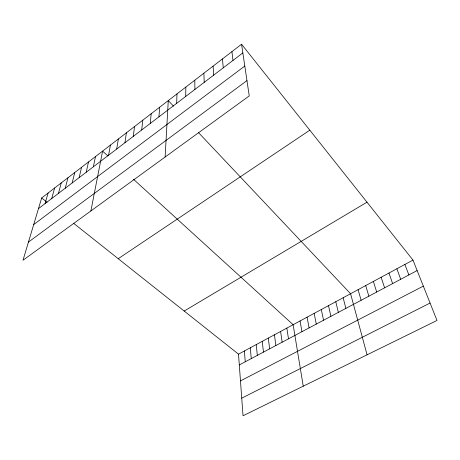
<?xml version="1.0" encoding="UTF-8"?>
<svg xmlns="http://www.w3.org/2000/svg" width="460" height="460" viewBox="0 0 460 460"><rect width="100%" height="100%" fill="white"/><g stroke="black" fill="none" stroke-linecap="round" stroke-linejoin="round"><path stroke-width="0.69" d="M185.719 96.439L185.834 87.09M176.663 103.339L176.991 93.886M165.123 157.021L168.274 100.59L173.535 106.168M158.941 116.846L159.672 107.209M150.259 123.458L151.185 113.735M141.697 129.979L142.813 120.175M133.25 136.413L134.556 126.523M124.924 142.761L126.402 132.796M116.702 149.023L118.358 138.983M108.594 155.198L110.423 145.09M90.884 210.95L102.586 151.116L107.876 155.934M93.357 166.808L95.496 156.567M86.21 172.253L88.492 161.954M79.149 177.635L81.57 167.279M72.168 182.953L74.727 172.54M65.268 188.209L67.965 177.744M58.454 193.401L61.278 182.884M51.715 198.536L54.665 187.967M45.057 203.607L48.133 192.993M41.67 197.967L23 260.262L249.239 95.921L241.558 44.229L41.67 197.967L47.069 202.25M38.473 208.627L242.851 52.911M33.695 224.578L244.8 66.033M28.445 242.098L246.968 80.609M118.226 258.71L309.822 130.186M184.19 311.052L366.994 202.187M238.51 354.154L412.982 260.095L437 320.459L243.035 415.771L238.51 354.154L73.876 223.52M239.303 364.947L417.145 270.56M240.476 380.897L423.332 286.114M241.742 398.159L430.071 303.054M133.544 179.32L293.129 324.708L303.243 386.187M198.542 132.658L350.583 293.739L367.074 354.821M241.558 44.229L412.982 260.095M404.886 264.46L408.877 274.948M396.882 268.772L400.7 279.283M388.959 273.044L392.616 283.578M381.122 277.271L384.612 287.822M373.365 281.451L376.7 292.025M365.694 285.591L368.868 296.183M358.098 289.685L361.117 300.294M343.143 297.747L345.862 308.39M335.777 301.72L338.353 312.374M328.492 305.647L330.924 316.319M321.275 309.534L323.57 320.223M314.134 313.386L316.29 324.087M307.061 317.199L309.085 327.911M300.058 320.971L301.955 331.695M286.839 328.101L288.489 338.842M280.611 331.459L282.147 342.205M274.436 334.788L275.856 345.546M268.312 338.089L269.629 348.853M231.938 51.629L232.978 60.432M262.246 341.36L263.453 352.13M256.237 344.603L257.335 355.379M250.274 347.812L251.269 358.593M222.456 58.92L223.249 67.844M244.369 350.997L245.26 361.784M213.106 66.114L213.664 75.152M203.883 73.203L204.211 82.351M194.798 80.195L194.902 89.447"/></g></svg>
